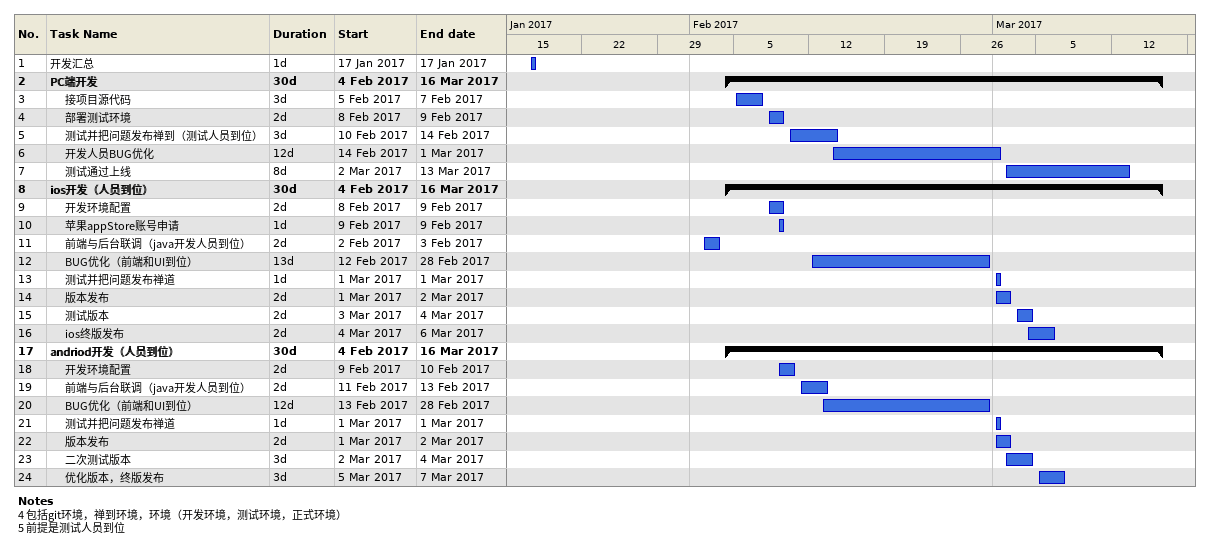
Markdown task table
| ID | Level | Task | Duration | Start | Finish |
|---|---|---|---|---|---|
| 1 | 1 | 开发汇总 | 1d | 2017-01-17 | 2017-01-17 |
| 2 | 1 | **PC端开发** | 30d | 2017-02-04 | 2017-03-16 |
| 3 | 2 | 接项目源代码 | 3d | 2017-02-05 | 2017-02-07 |
| 4 | 2 | 部署测试环境 | 2d | 2017-02-08 | 2017-02-09 |
| 5 | 2 | 测试并把问题发布禅到（测试人员到位） | 3d | 2017-02-10 | 2017-02-14 |
| 6 | 2 | 开发人员BUG优化 | 12d | 2017-02-14 | 2017-03-01 |
| 7 | 2 | 测试通过上线 | 8d | 2017-03-02 | 2017-03-13 |
| 8 | 1 | **ios开发（人员到位）** | 30d | 2017-02-04 | 2017-03-16 |
| 9 | 2 | 开发环境配置 | 2d | 2017-02-08 | 2017-02-09 |
| 10 | 2 | 苹果appStore账号申请 | 1d | 2017-02-09 | 2017-02-09 |
| 11 | 2 | 前端与后台联调（java开发人员到位） | 2d | 2017-02-02 | 2017-02-03 |
| 12 | 2 | BUG优化（前端和UI到位） | 13d | 2017-02-12 | 2017-02-28 |
| 13 | 2 | 测试并把问题发布禅道 | 1d | 2017-03-01 | 2017-03-01 |
| 14 | 2 | 版本发布 | 2d | 2017-03-01 | 2017-03-02 |
| 15 | 2 | 测试版本 | 2d | 2017-03-03 | 2017-03-04 |
| 16 | 2 | ios终版发布 | 2d | 2017-03-04 | 2017-03-06 |
| 17 | 1 | **andriod开发（人员到位）** | 30d | 2017-02-04 | 2017-03-16 |
| 18 | 2 | 开发环境配置 | 2d | 2017-02-09 | 2017-02-10 |
| 19 | 2 | 前端与后台联调（java开发人员到位） | 2d | 2017-02-11 | 2017-02-13 |
| 20 | 2 | BUG优化（前端和UI到位） | 12d | 2017-02-13 | 2017-02-28 |
| 21 | 2 | 测试并把问题发布禅道 | 1d | 2017-03-01 | 2017-03-01 |
| 22 | 2 | 版本发布 | 2d | 2017-03-01 | 2017-03-02 |
| 23 | 2 | 二次测试版本 | 3d | 2017-03-02 | 2017-03-04 |
| 24 | 2 | 优化版本，终版发布 | 3d | 2017-03-05 | 2017-03-07 |

Notes
- 4: 包括 git环境，禅到环境，环境（开发环境，测试环境，正式环境）
- 5: 前提是测试人员到位
